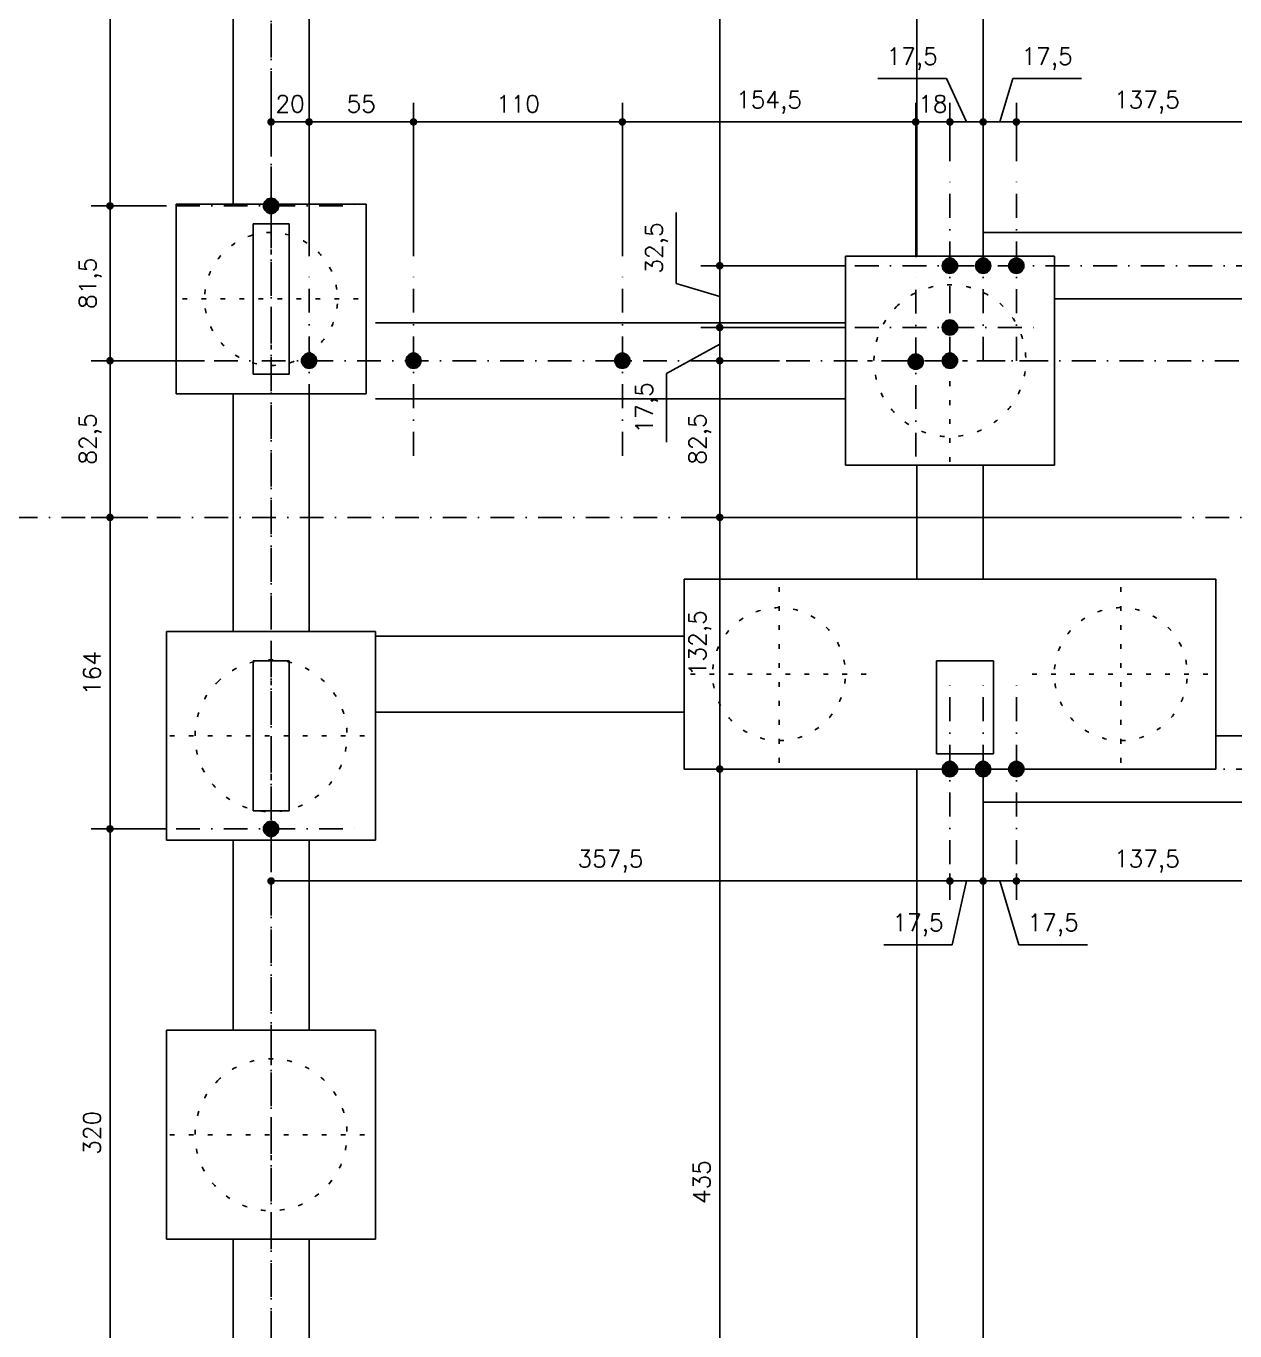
# Model space of a CAD drawing. Extents: x 26375 to 47400, y -1187 to 1911.
# Drawn here: x 27791 to 28427, y 205 to 892 of the extents above; entities that cross this region are included whole.
import ezdxf

# ---------------------------------------------------------------- set-up
doc = ezdxf.new("R2010")
doc.units = 0
doc.header["$LTSCALE"] = 25
doc.linetypes.add('DASHDOT', pattern=[1, 0.5, -0.25, 0, -0.25])
doc.linetypes.add('ESTILO_TQS_0002', pattern=[0.4, 0.1, -0.3])
for name, color, linetype in [('COTA', 1, 'Continuous'), ('EIXO_AUXILIAR', 1, 'DASHDOT'), ('EIXOS', 1, 'DASHDOT'), ('FERRO', 4, 'Continuous'), ('H7', 1, 'Continuous'), ('PROJ', 252, 'Continuous')]:
    doc.layers.add(name, color=color, linetype=linetype)
doc.styles.add('COTA', font='romans.shx')
doc.dimstyles.new('forma', dxfattribs={"dimtxt": 1.8, "dimasz": 0.8, "dimexe": 2, "dimexo": 1, "dimgap": 1, "dimtad": 1, "dimdec": 1, "dimzin": 9, "dimtxsty": 'COTA', "dimblk1": 'DOT', "dimblk2": 'DOT', "dimsah": 1, "dimcen": 0, "dimdle": 1, "dimclrd": 256, "dimclre": 256, "dimclrt": 2, "dimadec": 0, "dimazin": 0, "dimtfac": 1, "dimtdec": 0, "dimtmove": 0, "dimatfit": 3, "dimfxl": 1, "dimtolj": 1, "dimtzin": 0, "dimarcsym": 0})

# ---------------------------------------------------------------- blocks, each defined once
blk = doc.blocks.new('GR-1409')
at = {"layer": 'H7'}
blk.add_hatch(color=256, dxfattribs=at).paths.add_polyline_path([(-4, 0, 1), (4, 0, 1)])
at = {"layer": 'FERRO', "linetype": 'Continuous'}
blk.add_circle((0, 0), 4, dxfattribs=at)
blk = doc.blocks.new('GR-0909')
at = {"layer": 'H7'}
blk.add_hatch(color=256, dxfattribs=at).paths.add_polyline_path([(4, 0, 1), (-4, 0, 1)])
at = {"layer": 'FERRO', "linetype": 'Continuous'}
blk.add_circle((0, 0), 4, dxfattribs=at)
blk = doc.blocks.new('GR-1414')
at = {"layer": 'H7'}
blk.add_hatch(color=256, dxfattribs=at).paths.add_polyline_path([(4, 0, 1), (-4, 0, 1)])
at = {"layer": 'FERRO', "linetype": 'Continuous'}
blk.add_circle((0, 0), 4, dxfattribs=at)
blk = doc.blocks.new('PROJ-FUND')
at = {"layer": 'PROJ'}
for p, q in [((28259.88232900731, 1150.57726215362), (28259.88232900731, 770.5772621536203)), ((28294.88232900731, 783.0772621536203), (28294.88232900731, 1150.57726215362)), ((27899.88232900731, 903.0772621536203), (27899.88232900731, 798.0772621536203)), ((27939.88232900731, 798.0772621536203), (27939.88232900731, 903.0772621536203)), ((28509.88232900731, 783.0772621536203), (28294.88232900731, 783.0772621536203)), ((28294.88232900731, 783.0772621536203), (28294.88232900731, 770.5772621536203)), ((28332.38232900731, 748.0772621536203), (28474.88232900731, 748.0772621536203)), ((28222.38232900731, 735.5772621536203), (27974.88232900731, 735.5772621536203)), ((27899.88232900731, 698.0772621536203), (27899.88232900731, 573.0772621536203)), ((27939.88232900731, 573.0772621536203), (27939.88232900731, 698.0772621536203)), ((27974.88232900731, 695.5772621536203), (28222.38232900731, 695.5772621536203)), ((28259.88232900731, 660.5772621536203), (28259.88232900731, 600.5772621536203)), ((28294.88232900731, 600.5772621536203), (28294.88232900731, 660.5772621536203)), ((28137.38232900731, 570.5772621536203), (27974.88232900731, 570.5772621536203)), ((27974.88232900731, 530.5772621536203), (28137.38232900731, 530.5772621536203)), ((28474.88232900731, 518.0772621536203), (28417.38232900731, 518.0772621536203)), ((28259.88232900731, 500.5772621536203), (28259.88232900731, 115.5772621536203)), ((28294.88232900731, 483.0772621536203), (28294.88232900731, 500.5772621536203)), ((28294.88232900731, 115.5772621536203), (28294.88232900731, 483.0772621536203)), ((28294.88232900731, 483.0772621536203), (28509.88232900731, 483.0772621536203)), ((27899.88232900731, 463.0772621536203), (27899.88232900731, 363.0772621536203)), ((27939.88232900731, 363.0772621536203), (27939.88232900731, 463.0772621536203)), ((27899.88232900731, 253.0772621536203), (27899.88232900731, 115.5772621536203)), ((27939.88232900731, 115.5772621536203), (27939.88232900731, 253.0772621536203))]:
    blk.add_line(p, q, dxfattribs=at)
at = {"layer": 'PROJ', "linetype": 'Continuous'}
for p, q in [((27969.88232900731, 798.0772621536203), (27869.88232900731, 798.0772621536203)), ((27869.88232900731, 798.0772621536203), (27869.88232900731, 698.0772621536203)), ((27969.88232900731, 698.0772621536203), (27969.88232900731, 798.0772621536203)), ((27929.38232900731, 787.5772621536203), (27910.38232900731, 787.5772621536203)), ((27910.38232900731, 787.5772621536203), (27910.38232900731, 708.5772621536203)), ((27929.38232900731, 708.5772621536203), (27929.38232900731, 787.5772621536203)), ((28332.38232900731, 770.5772621536203), (28222.38232900731, 770.5772621536203)), ((28222.38232900731, 770.5772621536203), (28222.38232900731, 660.5772621536203)), ((28332.38232900731, 660.5772621536203), (28332.38232900731, 770.5772621536203)), ((27910.38232900731, 708.5772621536203), (27929.38232900731, 708.5772621536203)), ((27869.88232900731, 698.0772621536203), (27969.88232900731, 698.0772621536203)), ((28222.38232900731, 660.5772621536203), (28332.38232900731, 660.5772621536203)), ((28417.38232900731, 600.5772621536203), (28137.38232900731, 600.5772621536203)), ((28137.38232900731, 600.5772621536203), (28137.38232900731, 500.5772621536203)), ((28417.38232900731, 500.5772621536203), (28417.38232900731, 600.5772621536203)), ((27974.88232900731, 573.0772621536203), (27864.88232900731, 573.0772621536203)), ((27864.88232900731, 573.0772621536203), (27864.88232900731, 463.0772621536203)), ((27974.88232900731, 463.0772621536203), (27974.88232900731, 573.0772621536203)), ((27929.38232900731, 557.5772621536203), (27910.38232900731, 557.5772621536203)), ((27910.38232900731, 557.5772621536203), (27910.38232900731, 478.5772621536203)), ((27929.38232900731, 478.5772621536203), (27929.38232900731, 557.5772621536203)), ((28300.38232900731, 557.5772621536203), (28270.38232900731, 557.5772621536203)), ((28270.38232900731, 557.5772621536203), (28270.38232900731, 508.5772621536203)), ((28300.38232900731, 508.5772621536203), (28300.38232900731, 557.5772621536203)), ((28270.38232900731, 508.5772621536203), (28300.38232900731, 508.5772621536203)), ((28137.38232900731, 500.5772621536203), (28417.38232900731, 500.5772621536203)), ((27910.38232900731, 478.5772621536203), (27929.38232900731, 478.5772621536203)), ((27864.88232900731, 463.0772621536203), (27974.88232900731, 463.0772621536203)), ((27974.88232900731, 363.0772621536203), (27864.88232900731, 363.0772621536203)), ((27864.88232900731, 363.0772621536203), (27864.88232900731, 253.0772621536203)), ((27974.88232900731, 253.0772621536203), (27974.88232900731, 363.0772621536203)), ((27864.88232900731, 253.0772621536203), (27974.88232900731, 253.0772621536203))]:
    blk.add_line(p, q, dxfattribs=at)
at = {"layer": 'PROJ', "linetype": 'ESTILO_TQS_0002'}
for p, q in [((27919.88232900731, 701.4222621536203), (27919.88232900731, 794.7322621536202)), ((28277.38232900731, 662.2572621536202), (28277.38232900731, 768.8972621536203)), ((27873.22732900731, 748.0772621536203), (27966.53732900731, 748.0772621536203)), ((28224.06232900731, 715.5772621536203), (28330.70232900731, 715.5772621536203)), ((28187.38232900731, 503.9222621536203), (28187.38232900731, 597.2322621536202)), ((28367.38232900731, 503.9222621536203), (28367.38232900731, 597.2322621536202)), ((27919.88232900731, 464.7572621536203), (27919.88232900731, 571.3972621536203)), ((28140.72732900731, 550.5772621536203), (28234.03732900731, 550.5772621536203)), ((28320.72732900731, 550.5772621536203), (28414.03732900731, 550.5772621536203)), ((27866.56232900731, 518.0772621536203), (27973.20232900731, 518.0772621536203)), ((27919.88232900731, 254.7572621536203), (27919.88232900731, 361.3972621536203)), ((27866.56232900731, 308.0772621536203), (27973.20232900731, 308.0772621536203))]:
    blk.add_line(p, q, dxfattribs=at)
for centre, major_axis, ratio, start_param, end_param in [((27919.88232900731, 748.0772621536203), (24.74873734152934, 24.74873734152934), 0.9999999999999858, 5.497787143782131, 11.78097245096172), ((28277.38232900731, 715.5772621536203), (-28.28427124746251, 28.28427124746251), 0.9999999999999565, 3.926990816987264, 10.21017612416685), ((28187.38232900731, 550.5772621536203), (24.74873734152934, 24.74873734152934), 0.9999999999999858, 5.497787143782131, 11.78097245096172), ((28367.38232900731, 550.5772621536203), (24.74873734152934, 24.74873734152934), 0.9999999999999858, 5.497787143782131, 11.78097245096172), ((27919.88232900731, 518.0772621536203), (-28.28427124746251, 28.28427124746251), 0.9999999999999565, 3.926990816987264, 10.21017612416685), ((27919.88232900731, 308.0772621536203), (-28.28427124746251, 28.28427124746251), 0.9999999999999565, 3.926990816987264, 10.21017612416685)]:
    blk.add_ellipse(centre, major_axis=major_axis, ratio=ratio, start_param=start_param, end_param=end_param, dxfattribs=at)
blk = doc.blocks.new('_Dot')
at = {"color": 0, "linetype": 'ByBlock', "lineweight": -2}
blk.add_line((-0.5, 0), (-1, 0), dxfattribs=at)
at = {"color": 0, "linetype": 'ByBlock', "const_width": 0.5}
blk.add_lwpolyline([(-0.25, 0, 1), (0.25, 0, 1)], format="xyb", close=True, dxfattribs=at)
blk = doc.blocks.new('*D866')
at = {"layer": 'COTA', "lineweight": -2, "transparency": 16777216}
for p, q in [((27919.88232901813, 823.1151073533804), (27919.88232901813, 851.2914694436881)), ((27939.88232900009, 770.57700458989), (27939.88232900009, 851.2914694436881)), ((27923.88232901813, 841.2914694436881), (27935.88232900009, 841.2914694436881))]:
    blk.add_line(p, q, dxfattribs=at)
at = {"layer": 'Defpoints', "color": 0, "transparency": 16777216}
for p in [(27939.88232900009, 841.2914694436881), (27919.88232901813, 818.1151073533804), (27939.88232900009, 765.57700458989)]:
    blk.add_point(p, dxfattribs=at)
at = {"layer": 'COTA', "lineweight": -2, "transparency": 16777216, "xscale": 4, "yscale": 4, "zscale": 4, "rotation": 180}
blk.add_blockref('_Dot', (27919.88232901813, 841.2914694436881), dxfattribs=at)
at = {"layer": 'COTA', "lineweight": -2, "transparency": 16777216, "xscale": 4, "yscale": 4, "zscale": 4}
blk.add_blockref('_Dot', (27939.88232900009, 841.2914694436881), dxfattribs=at)
at = {"layer": 'COTA', "color": 2, "transparency": 16777216, "insert": (27929.88232900911, 850.7914694436881), "char_height": 9, "attachment_point": 5, "style": 'COTA'}
blk.add_mtext('\\A1;20 ', dxfattribs=at)
blk = doc.blocks.new('*D867')
at = {"layer": 'COTA', "lineweight": -2, "transparency": 16777216}
for p, q in [((28275.55488032968, 864.148612300831), (28239.41202318683, 864.148612300831)), ((28286.13232900381, 841.2914694436881), (28275.55488032968, 864.148612300831)), ((28277.38232900731, 820.5766864099983), (28277.38232900731, 851.2914694436881)), ((28294.88232900029, 820.576702566892), (28294.88232900029, 851.2914694436881)), ((28273.38232900731, 841.2914694436881), (28269.38232900731, 841.2914694436881)), ((28277.38232900731, 841.2914694436881), (28294.88232900029, 841.2914694436881)), ((28277.38232900731, 841.2914694436881), (28294.88232900029, 841.2914694436881)), ((28298.88232900029, 841.2914694436881), (28302.88232900029, 841.2914694436881))]:
    blk.add_line(p, q, dxfattribs=at)
at = {"layer": 'Defpoints', "color": 0, "transparency": 16777216}
for p in [(28294.88232900029, 841.2914694436881), (28277.38232900731, 815.5766864099983), (28294.88232900029, 815.576702566892)]:
    blk.add_point(p, dxfattribs=at)
at = {"layer": 'COTA', "lineweight": -2, "transparency": 16777216, "xscale": 4, "yscale": 4, "zscale": 4}
blk.add_blockref('_Dot', (28277.38232900731, 841.2914694436881), dxfattribs=at)
at = {"layer": 'COTA', "lineweight": -2, "transparency": 16777216, "xscale": 4, "yscale": 4, "zscale": 4, "rotation": 180}
blk.add_blockref('_Dot', (28294.88232900029, 841.2914694436881), dxfattribs=at)
at = {"layer": 'COTA', "color": 2, "transparency": 16777216, "insert": (28257.48345175826, 874.5057551579739), "char_height": 9, "attachment_point": 5, "style": 'COTA'}
blk.add_mtext('\\A1;17,5 ', dxfattribs=at)
blk = doc.blocks.new('*D868')
at = {"layer": 'COTA', "lineweight": -2, "transparency": 16777216}
for p, q in [((28303.63232899821, 841.2914694436881), (28310.48947185535, 864.148612300831)), ((28310.48947185535, 864.148612300831), (28346.63232899821, 864.148612300831)), ((28294.88232900029, 820.576702566892), (28294.88232900029, 851.2914694436881)), ((28312.38232899613, 820.5767024530141), (28312.38232899613, 851.2914694436881)), ((28290.88232900029, 841.2914694436881), (28286.88232900029, 841.2914694436881)), ((28294.88232900029, 841.2914694436881), (28312.38232899613, 841.2914694436881)), ((28294.88232900029, 841.2914694436881), (28312.38232899613, 841.2914694436881)), ((28316.38232899613, 841.2914694436881), (28320.38232899613, 841.2914694436881))]:
    blk.add_line(p, q, dxfattribs=at)
at = {"layer": 'Defpoints', "color": 0, "transparency": 16777216}
for p in [(28312.38232899613, 841.2914694436881), (28294.88232900029, 815.576702566892), (28312.38232899613, 815.5767024530141)]:
    blk.add_point(p, dxfattribs=at)
at = {"layer": 'COTA', "lineweight": -2, "transparency": 16777216, "xscale": 4, "yscale": 4, "zscale": 4}
blk.add_blockref('_Dot', (28294.88232900029, 841.2914694436881), dxfattribs=at)
at = {"layer": 'COTA', "lineweight": -2, "transparency": 16777216, "xscale": 4, "yscale": 4, "zscale": 4, "rotation": 180}
blk.add_blockref('_Dot', (28312.38232899613, 841.2914694436881), dxfattribs=at)
at = {"layer": 'COTA', "color": 2, "transparency": 16777216, "insert": (28328.56090042678, 874.5057551579739), "char_height": 9, "attachment_point": 5, "style": 'COTA'}
blk.add_mtext('\\A1;17,5 ', dxfattribs=at)
blk = doc.blocks.new('*D869')
at = {"layer": 'COTA', "lineweight": -2, "transparency": 16777216}
for p, q in [((28312.38232899613, 820.5767024530141), (28312.38232899613, 851.2914694436881)), ((28449.88232900102, 820.5767025658442), (28449.88232900102, 851.2914694436881)), ((28316.38232899613, 841.2914694436881), (28445.88232900102, 841.2914694436881))]:
    blk.add_line(p, q, dxfattribs=at)
at = {"layer": 'Defpoints', "color": 0, "transparency": 16777216}
for p in [(28449.88232900102, 841.2914694436881), (28312.38232899613, 815.5767024530141), (28449.88232900102, 815.5767025658442)]:
    blk.add_point(p, dxfattribs=at)
at = {"layer": 'COTA', "lineweight": -2, "transparency": 16777216, "xscale": 4, "yscale": 4, "zscale": 4, "rotation": 180}
blk.add_blockref('_Dot', (28312.38232899613, 841.2914694436881), dxfattribs=at)
at = {"layer": 'COTA', "lineweight": -2, "transparency": 16777216, "xscale": 4, "yscale": 4, "zscale": 4}
blk.add_blockref('_Dot', (28449.88232900102, 841.2914694436881), dxfattribs=at)
at = {"layer": 'COTA', "color": 2, "transparency": 16777216, "insert": (28381.13232899857, 851.648612300831), "char_height": 9, "attachment_point": 5, "style": 'COTA'}
blk.add_mtext('\\A1;137,5 ', dxfattribs=at)
blk = doc.blocks.new('*D899')
at = {"layer": 'COTA', "lineweight": -2, "transparency": 16777216}
for p, q in [((27939.88232900009, 770.57700458989), (27939.88232900009, 851.2914694436881)), ((27994.88232900029, 770.57700458989), (27994.88232900029, 851.2914694436881)), ((27943.88232900009, 841.2914694436881), (27990.88232900029, 841.2914694436881))]:
    blk.add_line(p, q, dxfattribs=at)
at = {"layer": 'Defpoints', "color": 0, "transparency": 16777216}
for p in [(27994.88232900029, 841.2914694436881), (27939.88232900009, 765.57700458989), (27994.88232900029, 765.57700458989)]:
    blk.add_point(p, dxfattribs=at)
at = {"layer": 'COTA', "lineweight": -2, "transparency": 16777216, "xscale": 4, "yscale": 4, "zscale": 4, "rotation": 180}
blk.add_blockref('_Dot', (27939.88232900009, 841.2914694436881), dxfattribs=at)
at = {"layer": 'COTA', "lineweight": -2, "transparency": 16777216, "xscale": 4, "yscale": 4, "zscale": 4}
blk.add_blockref('_Dot', (27994.88232900029, 841.2914694436881), dxfattribs=at)
at = {"layer": 'COTA', "color": 2, "transparency": 16777216, "insert": (27967.38232900019, 850.7914694436881), "char_height": 9, "attachment_point": 5, "style": 'COTA'}
blk.add_mtext('\\A1;55 ', dxfattribs=at)
blk = doc.blocks.new('*D900')
at = {"layer": 'COTA', "lineweight": -2, "transparency": 16777216}
for p, q in [((27994.88232900029, 770.57700458989), (27994.88232900029, 851.2914694436881)), ((28104.88232900009, 770.5767986881283), (28104.88232900009, 851.2914694436881)), ((27998.88232900029, 841.2914694436881), (28100.88232900009, 841.2914694436881))]:
    blk.add_line(p, q, dxfattribs=at)
at = {"layer": 'Defpoints', "color": 0, "transparency": 16777216}
for p in [(28104.88232900009, 841.2914694436881), (27994.88232900029, 765.57700458989), (28104.88232900009, 765.5767986881283)]:
    blk.add_point(p, dxfattribs=at)
at = {"layer": 'COTA', "lineweight": -2, "transparency": 16777216, "xscale": 4, "yscale": 4, "zscale": 4, "rotation": 180}
blk.add_blockref('_Dot', (27994.88232900029, 841.2914694436881), dxfattribs=at)
at = {"layer": 'COTA', "lineweight": -2, "transparency": 16777216, "xscale": 4, "yscale": 4, "zscale": 4}
blk.add_blockref('_Dot', (28104.88232900009, 841.2914694436881), dxfattribs=at)
at = {"layer": 'COTA', "color": 2, "transparency": 16777216, "insert": (28049.88232900019, 850.7914694436881), "char_height": 9, "attachment_point": 5, "style": 'COTA'}
blk.add_mtext('\\A1;110 ', dxfattribs=at)
blk = doc.blocks.new('*D901')
at = {"layer": 'COTA', "lineweight": -2, "transparency": 16777216}
for p, q in [((28104.88232900009, 770.5767986881283), (28104.88232900009, 851.2914694436881)), ((28259.38232900029, 770.0767025668938), (28259.38232900029, 851.2914694436881)), ((28108.88232900009, 841.2914694436881), (28255.38232900029, 841.2914694436881))]:
    blk.add_line(p, q, dxfattribs=at)
at = {"layer": 'Defpoints', "color": 0, "transparency": 16777216}
for p in [(28259.38232900029, 841.2914694436881), (28104.88232900009, 765.5767986881283), (28259.38232900029, 765.0767025668938)]:
    blk.add_point(p, dxfattribs=at)
at = {"layer": 'COTA', "lineweight": -2, "transparency": 16777216, "xscale": 4, "yscale": 4, "zscale": 4, "rotation": 180}
blk.add_blockref('_Dot', (28104.88232900009, 841.2914694436881), dxfattribs=at)
at = {"layer": 'COTA', "lineweight": -2, "transparency": 16777216, "xscale": 4, "yscale": 4, "zscale": 4}
blk.add_blockref('_Dot', (28259.38232900029, 841.2914694436881), dxfattribs=at)
at = {"layer": 'COTA', "color": 2, "transparency": 16777216, "insert": (28182.13232900019, 851.648612300831), "char_height": 9, "attachment_point": 5, "style": 'COTA'}
blk.add_mtext('\\A1;154,5 ', dxfattribs=at)
blk = doc.blocks.new('*D902')
at = {"layer": 'COTA', "lineweight": -2, "transparency": 16777216}
for p, q in [((28259.38232900029, 770.0767025668938), (28259.38232900029, 851.2914694436881)), ((28277.38232900731, 846.2914694436881), (28277.38232900731, 851.2914694436881)), ((28263.38232900029, 841.2914694436881), (28273.38232900731, 841.2914694436881))]:
    blk.add_line(p, q, dxfattribs=at)
at = {"layer": 'Defpoints', "color": 0, "transparency": 16777216}
for p in [(28277.38232900731, 841.2914694436881), (28277.38232900731, 841.2914694436881), (28259.38232900029, 765.0767025668938)]:
    blk.add_point(p, dxfattribs=at)
at = {"layer": 'COTA', "lineweight": -2, "transparency": 16777216, "xscale": 4, "yscale": 4, "zscale": 4, "rotation": 180}
blk.add_blockref('_Dot', (28259.38232900029, 841.2914694436881), dxfattribs=at)
at = {"layer": 'COTA', "lineweight": -2, "transparency": 16777216, "xscale": 4, "yscale": 4, "zscale": 4}
blk.add_blockref('_Dot', (28277.38232900731, 841.2914694436881), dxfattribs=at)
at = {"layer": 'COTA', "color": 2, "transparency": 16777216, "insert": (28268.38232900381, 850.7914694436881), "char_height": 9, "attachment_point": 5, "style": 'COTA'}
blk.add_mtext('\\A1;18 ', dxfattribs=at)
blk = doc.blocks.new('*D904')
at = {"layer": 'COTA', "lineweight": -2, "transparency": 16777216}
for p, q in [((27919.88232901814, 446.3854595841007), (27919.88232901814, 451.6655467054848)), ((27923.88232901814, 441.6655467054848), (28273.38232900731, 441.6655467054848)), ((28277.38232900731, 445.5772621536203), (28277.38232900731, 431.6655467054848))]:
    blk.add_line(p, q, dxfattribs=at)
at = {"layer": 'Defpoints', "color": 0, "transparency": 16777216}
for p in [(28277.38232900731, 450.5772621536203), (27919.88232901814, 441.3854595841007), (28277.38232900731, 441.6655467054848)]:
    blk.add_point(p, dxfattribs=at)
at = {"layer": 'COTA', "lineweight": -2, "transparency": 16777216, "xscale": 4, "yscale": 4, "zscale": 4, "rotation": 180}
blk.add_blockref('_Dot', (27919.88232901814, 441.6655467054848), dxfattribs=at)
at = {"layer": 'COTA', "lineweight": -2, "transparency": 16777216, "xscale": 4, "yscale": 4, "zscale": 4}
blk.add_blockref('_Dot', (28277.38232900731, 441.6655467054848), dxfattribs=at)
at = {"layer": 'COTA', "color": 2, "transparency": 16777216, "insert": (28098.63232901273, 452.0226895626276), "char_height": 9, "attachment_point": 5, "style": 'COTA'}
blk.add_mtext('\\A1;357,5 ', dxfattribs=at)
blk = doc.blocks.new('*D905')
at = {"layer": 'COTA', "lineweight": -2, "transparency": 16777216}
for p, q in [((28273.38232900731, 441.6655467054848), (28269.38232900731, 441.6655467054848)), ((28277.38232900731, 445.5772621536203), (28277.38232900731, 431.6655467054848)), ((28277.38232900731, 441.6655467054848), (28294.88232900731, 441.6655467054848)), ((28277.38232900731, 441.6655467054848), (28294.88232900731, 441.6655467054848)), ((28286.13232900731, 441.6655467054848), (28278.65679852992, 408.0941181340563)), ((28294.88232900731, 445.5773255916588), (28294.88232900731, 431.6655467054848)), ((28298.88232900731, 441.6655467054848), (28302.88232900731, 441.6655467054848)), ((28278.65679852992, 408.0941181340563), (28242.51394138706, 408.0941181340563))]:
    blk.add_line(p, q, dxfattribs=at)
at = {"layer": 'Defpoints', "color": 0, "transparency": 16777216}
for p in [(28277.38232900731, 450.5772621536203), (28294.88232900731, 450.5773255916588), (28294.88232900731, 441.6655467054848)]:
    blk.add_point(p, dxfattribs=at)
at = {"layer": 'COTA', "lineweight": -2, "transparency": 16777216, "xscale": 4, "yscale": 4, "zscale": 4}
blk.add_blockref('_Dot', (28277.38232900731, 441.6655467054848), dxfattribs=at)
at = {"layer": 'COTA', "lineweight": -2, "transparency": 16777216, "xscale": 4, "yscale": 4, "zscale": 4, "rotation": 180}
blk.add_blockref('_Dot', (28294.88232900731, 441.6655467054848), dxfattribs=at)
at = {"layer": 'COTA', "color": 2, "transparency": 16777216, "insert": (28260.58536995849, 418.4512609911991), "char_height": 9, "attachment_point": 5, "style": 'COTA'}
blk.add_mtext('\\A1;17,5 ', dxfattribs=at)
blk = doc.blocks.new('*D906')
at = {"layer": 'COTA', "lineweight": -2, "transparency": 16777216}
for p, q in [((28290.88232900731, 441.6655467054848), (28286.88232900731, 441.6655467054848)), ((28294.88232900731, 445.5773255916588), (28294.88232900731, 431.6655467054848)), ((28294.88232900731, 441.6655467054848), (28312.38232899613, 441.6655467054848)), ((28294.88232900731, 441.6655467054848), (28312.38232899613, 441.6655467054848)), ((28303.63232900172, 441.6655467054848), (28313.70375757315, 408.0941181340562)), ((28312.38232899613, 445.5772620370672), (28312.38232899613, 431.6655467054848)), ((28316.38232899613, 441.6655467054848), (28320.38232899613, 441.6655467054848)), ((28313.70375757315, 408.0941181340562), (28349.84661471601, 408.0941181340562))]:
    blk.add_line(p, q, dxfattribs=at)
at = {"layer": 'Defpoints', "color": 0, "transparency": 16777216}
for p in [(28294.88232900731, 450.5773255916588), (28312.38232899613, 450.5772620370672), (28312.38232899613, 441.6655467054848)]:
    blk.add_point(p, dxfattribs=at)
at = {"layer": 'COTA', "lineweight": -2, "transparency": 16777216, "xscale": 4, "yscale": 4, "zscale": 4}
blk.add_blockref('_Dot', (28294.88232900731, 441.6655467054848), dxfattribs=at)
at = {"layer": 'COTA', "lineweight": -2, "transparency": 16777216, "xscale": 4, "yscale": 4, "zscale": 4, "rotation": 180}
blk.add_blockref('_Dot', (28312.38232899613, 441.6655467054848), dxfattribs=at)
at = {"layer": 'COTA', "color": 2, "transparency": 16777216, "insert": (28331.77518614458, 418.451260991199), "char_height": 9, "attachment_point": 5, "style": 'COTA'}
blk.add_mtext('\\A1;17,5 ', dxfattribs=at)
blk = doc.blocks.new('*D907')
at = {"layer": 'COTA', "lineweight": -2, "transparency": 16777216}
for p, q in [((28312.38232899613, 445.5772620370672), (28312.38232899613, 431.6655467054848)), ((28316.38232899613, 441.6655467054848), (28445.88232900102, 441.6655467054848)), ((28449.88232900102, 445.5772621508268), (28449.88232900102, 431.6655467054848))]:
    blk.add_line(p, q, dxfattribs=at)
at = {"layer": 'Defpoints', "color": 0, "transparency": 16777216}
for p in [(28312.38232899613, 450.5772620370672), (28449.88232900102, 450.5772621508268), (28449.88232900102, 441.6655467054848)]:
    blk.add_point(p, dxfattribs=at)
at = {"layer": 'COTA', "lineweight": -2, "transparency": 16777216, "xscale": 4, "yscale": 4, "zscale": 4, "rotation": 180}
blk.add_blockref('_Dot', (28312.38232899613, 441.6655467054848), dxfattribs=at)
at = {"layer": 'COTA', "lineweight": -2, "transparency": 16777216, "xscale": 4, "yscale": 4, "zscale": 4}
blk.add_blockref('_Dot', (28449.88232900102, 441.6655467054848), dxfattribs=at)
at = {"layer": 'COTA', "color": 2, "transparency": 16777216, "insert": (28381.13232899857, 452.0226895626276), "char_height": 9, "attachment_point": 5, "style": 'COTA'}
blk.add_mtext('\\A1;137,5 ', dxfattribs=at)
blk = doc.blocks.new('*D1007')
at = {"layer": 'COTA', "lineweight": -2, "transparency": 16777216}
for p, q in [((27864.88232898246, 1117.077368760225), (27825.0470833974, 1117.077368760225)), ((27835.0470833974, 1113.077368760225), (27835.0470833974, 801.0773687602255)), ((27864.88232900733, 797.0773687602255), (27825.0470833974, 797.0773687602255))]:
    blk.add_line(p, q, dxfattribs=at)
at = {"layer": 'Defpoints', "color": 0, "transparency": 16777216}
for p in [(27869.88232898246, 1117.077368760225), (27835.0470833974, 797.0773687602255), (27869.88232900733, 797.0773687602255)]:
    blk.add_point(p, dxfattribs=at)
at = {"layer": 'COTA', "lineweight": -2, "transparency": 16777216, "xscale": 4, "yscale": 4, "zscale": 4}
for p, rotation in [((27835.0470833974, 1117.077368760225), 90), ((27835.0470833974, 797.0773687602255), 270)]:
    blk.add_blockref('_Dot', p, dxfattribs=dict(at, rotation=rotation))
at = {"layer": 'COTA', "color": 2, "transparency": 16777216, "insert": (27825.54708339739, 957.0773687602172), "char_height": 9, "attachment_point": 5, "rotation": 90, "style": 'COTA'}
blk.add_mtext('\\A1;320 ', dxfattribs=at)
blk = doc.blocks.new('*D1008')
at = {"layer": 'COTA', "lineweight": -2, "transparency": 16777216}
for p, q in [((27864.88232900733, 797.0773687602255), (27825.04708339743, 797.0773687602255)), ((27835.04708339743, 793.0773687602255), (27835.04708339743, 719.577368949713)), ((27884.88232896442, 715.577368949713), (27825.04708339743, 715.577368949713))]:
    blk.add_line(p, q, dxfattribs=at)
at = {"layer": 'Defpoints', "color": 0, "transparency": 16777216}
for p in [(27869.88232900733, 797.0773687602255), (27835.04708339743, 715.577368949713), (27889.88232896442, 715.577368949713)]:
    blk.add_point(p, dxfattribs=at)
at = {"layer": 'COTA', "lineweight": -2, "transparency": 16777216, "xscale": 4, "yscale": 4, "zscale": 4}
for p, rotation in [((27835.04708339743, 797.0773687602255), 90), ((27835.04708339743, 715.577368949713), 270)]:
    blk.add_blockref('_Dot', p, dxfattribs=dict(at, rotation=rotation))
at = {"layer": 'COTA', "color": 2, "transparency": 16777216, "insert": (27824.68994054028, 756.3273688549613), "char_height": 9, "attachment_point": 5, "rotation": 90, "style": 'COTA'}
blk.add_mtext('\\A1;81,5 ', dxfattribs=at)
blk = doc.blocks.new('*D1009')
at = {"layer": 'COTA', "lineweight": -2, "transparency": 16777216}
for p, q in [((27884.88232896442, 715.577368949713), (27825.04708339747, 715.577368949713)), ((27835.04708339747, 711.577368949713), (27835.04708339747, 637.0954966153301)), ((27854.90024109012, 633.0954966153301), (27825.04708339747, 633.0954966153301))]:
    blk.add_line(p, q, dxfattribs=at)
at = {"layer": 'Defpoints', "color": 0, "transparency": 16777216}
for p in [(27889.88232896442, 715.577368949713), (27835.04708339747, 633.0954966153301), (27859.90024109012, 633.0954966153301)]:
    blk.add_point(p, dxfattribs=at)
at = {"layer": 'COTA', "lineweight": -2, "transparency": 16777216, "xscale": 4, "yscale": 4, "zscale": 4}
for p, rotation in [((27835.04708339747, 715.577368949713), 90), ((27835.04708339747, 633.0954966153301), 270)]:
    blk.add_blockref('_Dot', p, dxfattribs=dict(at, rotation=rotation))
at = {"layer": 'COTA', "color": 2, "transparency": 16777216, "insert": (27824.68994054032, 674.3364327825136), "char_height": 9, "attachment_point": 5, "rotation": 90, "style": 'COTA'}
blk.add_mtext('\\A1;82,5 ', dxfattribs=at)
blk = doc.blocks.new('*D1010')
at = {"layer": 'COTA', "lineweight": -2, "transparency": 16777216}
for p, q in [((27864.88232896462, 469.0773691431607), (27825.04708339748, 469.0773691431607)), ((27835.04708339748, 465.0773691431607), (27835.04708339748, 153.0773691431605)), ((27864.88232896462, 149.0773691431605), (27825.04708339748, 149.0773691431605))]:
    blk.add_line(p, q, dxfattribs=at)
at = {"layer": 'Defpoints', "color": 0, "transparency": 16777216}
for p in [(27869.88232896462, 469.0773691431607), (27835.04708339748, 149.0773691431605), (27869.88232896462, 149.0773691431605)]:
    blk.add_point(p, dxfattribs=at)
at = {"layer": 'COTA', "lineweight": -2, "transparency": 16777216, "xscale": 4, "yscale": 4, "zscale": 4}
for p, rotation in [((27835.04708339748, 469.0773691431607), 90), ((27835.04708339748, 149.0773691431605), 270)]:
    blk.add_blockref('_Dot', p, dxfattribs=dict(at, rotation=rotation))
at = {"layer": 'COTA', "color": 2, "transparency": 16777216, "insert": (27825.54708339748, 309.0773691431526), "char_height": 9, "attachment_point": 5, "rotation": 90, "style": 'COTA'}
blk.add_mtext('\\A1;320 ', dxfattribs=at)
blk = doc.blocks.new('*D1015')
at = {"layer": 'COTA', "lineweight": -2, "transparency": 16777216}
for p, q in [((28186.2531962657, 1200.577247340418), (28146.16165929197, 1200.577247340418)), ((28156.16165929197, 1196.577247340418), (28156.16165929197, 769.5772620370657)), ((28222.38232899614, 765.5772620370656), (28146.16165929197, 765.5772620370656))]:
    blk.add_line(p, q, dxfattribs=at)
at = {"layer": 'Defpoints', "color": 0, "transparency": 16777216}
for p in [(28191.2531962657, 1200.577247340418), (28156.16165929197, 765.5772620370656), (28227.38232899614, 765.5772620370656)]:
    blk.add_point(p, dxfattribs=at)
at = {"layer": 'COTA', "lineweight": -2, "transparency": 16777216, "xscale": 4, "yscale": 4, "zscale": 4}
for p, rotation in [((28156.16165929197, 1200.577247340418), 90), ((28156.16165929197, 765.5772620370656), 270)]:
    blk.add_blockref('_Dot', p, dxfattribs=dict(at, rotation=rotation))
at = {"layer": 'COTA', "color": 2, "transparency": 16777216, "insert": (28146.66165929197, 983.0772546887337), "char_height": 9, "attachment_point": 5, "rotation": 90, "style": 'COTA'}
blk.add_mtext('\\A1;435 ', dxfattribs=at)
blk = doc.blocks.new('*D1016')
at = {"layer": 'COTA', "lineweight": -2, "transparency": 16777216}
for p, q in [((28133.30451643486, 756.1844583515217), (28133.30451643486, 793.6130297800933)), ((28222.38232899614, 765.5772620370656), (28146.161659292, 765.5772620370656)), ((28156.161659292, 749.3273154943788), (28133.30451643486, 756.1844583515217)), ((28156.161659292, 761.5772620370656), (28156.161659292, 737.077368951692)), ((28222.38232897735, 733.077368951692), (28146.161659292, 733.077368951692))]:
    blk.add_line(p, q, dxfattribs=at)
at = {"layer": 'Defpoints', "color": 0, "transparency": 16777216}
for p in [(28227.38232899614, 765.5772620370656), (28156.161659292, 733.077368951692), (28227.38232897735, 733.077368951692)]:
    blk.add_point(p, dxfattribs=at)
at = {"layer": 'COTA', "lineweight": -2, "transparency": 16777216, "xscale": 4, "yscale": 4, "zscale": 4}
for p, rotation in [((28156.161659292, 765.5772620370656), 90), ((28156.161659292, 733.077368951692), 270)]:
    blk.add_blockref('_Dot', p, dxfattribs=dict(at, rotation=rotation))
at = {"layer": 'COTA', "color": 2, "transparency": 16777216, "insert": (28122.94737357771, 774.8987440657993), "char_height": 9, "attachment_point": 5, "rotation": 90, "style": 'COTA'}
blk.add_mtext('\\A1;32,5 ', dxfattribs=at)
blk = doc.blocks.new('*D1017')
at = {"layer": 'COTA', "lineweight": -2, "transparency": 16777216}
for p, q in [((28156.16165929206, 737.077368951692), (28156.16165929206, 741.077368951692)), ((28222.38232897735, 733.077368951692), (28146.16165929206, 733.077368951692)), ((28156.16165929206, 733.077368951692), (28156.16165929206, 715.5773539120189)), ((28156.16165929206, 733.077368951692), (28156.16165929206, 715.5773539120189)), ((28156.16165929206, 724.3273614318555), (28128.11054216195, 708.7984025477612)), ((28187.6773777768, 715.5773539120189), (28146.16165929206, 715.5773539120189)), ((28128.11054216195, 708.7984025477612), (28128.11054216195, 672.655545404904)), ((28156.16165929206, 711.5773539120189), (28156.16165929206, 707.5773539120189))]:
    blk.add_line(p, q, dxfattribs=at)
at = {"layer": 'Defpoints', "color": 0, "transparency": 16777216}
for p in [(28227.38232897735, 733.077368951692), (28156.16165929206, 715.5773539120189), (28192.6773777768, 715.5773539120189)]:
    blk.add_point(p, dxfattribs=at)
at = {"layer": 'COTA', "lineweight": -2, "transparency": 16777216, "xscale": 4, "yscale": 4, "zscale": 4}
for p, rotation in [((28156.16165929206, 733.077368951692), 270), ((28156.16165929206, 715.5773539120189), 90)]:
    blk.add_blockref('_Dot', p, dxfattribs=dict(at, rotation=rotation))
at = {"layer": 'COTA', "color": 2, "transparency": 16777216, "insert": (28117.7533993048, 690.7269739763245), "char_height": 9, "attachment_point": 5, "rotation": 90, "style": 'COTA'}
blk.add_mtext('\\A1;17,5 ', dxfattribs=at)
blk = doc.blocks.new('*D1018')
at = {"layer": 'COTA', "lineweight": -2, "transparency": 16777216}
for p, q in [((28187.6773777768, 715.5773539120189), (28146.16165929208, 715.5773539120189)), ((28156.16165929208, 711.5773539120189), (28156.16165929208, 637.0954966153301)), ((28388.30428758108, 633.0954966153301), (28146.16165929208, 633.0954966153301))]:
    blk.add_line(p, q, dxfattribs=at)
at = {"layer": 'Defpoints', "color": 0, "transparency": 16777216}
for p in [(28192.6773777768, 715.5773539120189), (28156.16165929208, 633.0954966153301), (28393.30428758108, 633.0954966153301)]:
    blk.add_point(p, dxfattribs=at)
at = {"layer": 'COTA', "lineweight": -2, "transparency": 16777216, "xscale": 4, "yscale": 4, "zscale": 4}
for p, rotation in [((28156.16165929208, 715.5773539120189), 90), ((28156.16165929208, 633.0954966153301), 270)]:
    blk.add_blockref('_Dot', p, dxfattribs=dict(at, rotation=rotation))
at = {"layer": 'COTA', "color": 2, "transparency": 16777216, "insert": (28145.80451643493, 674.3364252636665), "char_height": 9, "attachment_point": 5, "rotation": 90, "style": 'COTA'}
blk.add_mtext('\\A1;82,5 ', dxfattribs=at)
blk = doc.blocks.new('*D1019')
at = {"layer": 'COTA', "lineweight": -2, "transparency": 16777216}
for p, q in [((28388.30428758108, 633.0954966153301), (28146.16165929213, 633.0954966153301)), ((28156.16165929213, 629.0954966153301), (28156.16165929213, 504.5773689543691)), ((28222.3823289984, 500.5773689543691), (28146.16165929213, 500.5773689543691))]:
    blk.add_line(p, q, dxfattribs=at)
at = {"layer": 'Defpoints', "color": 0, "transparency": 16777216}
for p in [(28393.30428758108, 633.0954966153301), (28156.16165929213, 500.5773689543691), (28227.3823289984, 500.5773689543691)]:
    blk.add_point(p, dxfattribs=at)
at = {"layer": 'COTA', "lineweight": -2, "transparency": 16777216, "xscale": 4, "yscale": 4, "zscale": 4}
for p, rotation in [((28156.16165929213, 633.0954966153301), 90), ((28156.16165929213, 500.5773689543691), 270)]:
    blk.add_blockref('_Dot', p, dxfattribs=dict(at, rotation=rotation))
at = {"layer": 'COTA', "color": 2, "transparency": 16777216, "insert": (28145.80451643499, 566.8364327848416), "char_height": 9, "attachment_point": 5, "rotation": 90, "style": 'COTA'}
blk.add_mtext('\\A1;132,5 ', dxfattribs=at)
blk = doc.blocks.new('*D1020')
at = {"layer": 'COTA', "lineweight": -2, "transparency": 16777216}
for p, q in [((27854.16618531225, 633.0954966153303), (27825.0470833975, 633.0954966153303)), ((27835.0470833975, 629.0954966153303), (27835.0470833975, 473.0773691431607)), ((27864.88232896462, 469.0773691431607), (27825.0470833975, 469.0773691431607))]:
    blk.add_line(p, q, dxfattribs=at)
at = {"layer": 'Defpoints', "color": 0, "transparency": 16777216}
for p in [(27859.16618531225, 633.0954966153303), (27835.0470833975, 469.0773691431607), (27869.88232896462, 469.0773691431607)]:
    blk.add_point(p, dxfattribs=at)
at = {"layer": 'COTA', "lineweight": -2, "transparency": 16777216, "xscale": 4, "yscale": 4, "zscale": 4}
for p, rotation in [((27835.0470833975, 633.0954966153303), 90), ((27835.0470833975, 469.0773691431607), 270)]:
    blk.add_blockref('_Dot', p, dxfattribs=dict(at, rotation=rotation))
at = {"layer": 'COTA', "color": 2, "transparency": 16777216, "insert": (27825.54708339749, 551.0864328792375), "char_height": 9, "attachment_point": 5, "rotation": 90, "style": 'COTA'}
blk.add_mtext('\\A1;164 ', dxfattribs=at)
blk = doc.blocks.new('*D1021')
at = {"layer": 'COTA', "lineweight": -2, "transparency": 16777216}
for p, q in [((28222.3823289984, 500.5773689543691), (28146.16165929212, 500.5773689543691)), ((28156.16165929212, 496.5773689543691), (28156.16165929212, 69.57746031249717)), ((28193.12298211586, 65.57746031249718), (28146.16165929212, 65.57746031249717))]:
    blk.add_line(p, q, dxfattribs=at)
at = {"layer": 'Defpoints', "color": 0, "transparency": 16777216}
for p in [(28227.3823289984, 500.5773689543691), (28156.16165929212, 65.57746031249717), (28198.12298211586, 65.57746031249718)]:
    blk.add_point(p, dxfattribs=at)
at = {"layer": 'COTA', "lineweight": -2, "transparency": 16777216, "xscale": 4, "yscale": 4, "zscale": 4}
for p, rotation in [((28156.16165929212, 500.5773689543691), 90), ((28156.16165929212, 65.57746031249717), 270)]:
    blk.add_blockref('_Dot', p, dxfattribs=dict(at, rotation=rotation))
at = {"layer": 'COTA', "color": 2, "transparency": 16777216, "insert": (28146.66165929211, 283.0774146334251), "char_height": 9, "attachment_point": 5, "rotation": 90, "style": 'COTA'}
blk.add_mtext('\\A1;435 ', dxfattribs=at)

msp = doc.modelspace()

# ---------------------------------------------------------------- linework, layer by layer
at = {"layer": 'EIXO_AUXILIAR', "color": 2}
for p, q in [((27919.88232901813, 2.080190557230708), (27919.88232901814, 1227.07694155723)), ((28277.38232900731, 715.5766864099983), (28277.38232900731, 815.5766864099983)), ((28294.88232900029, 715.576702566892), (28294.88232900029, 815.576702566892)), ((28312.38232899613, 715.5767024530141), (28312.38232899613, 815.5767024530141)), ((27869.88232896461, 797.077368760225), (27969.88232898245, 797.0771551587277)), ((27939.88232900009, 665.57700458989), (27939.88232900009, 765.57700458989)), ((27994.88232900029, 665.5769002742677), (27994.88232900029, 765.5769002742677)), ((28104.88232900009, 665.5767986881283), (28104.88232900009, 765.5767986881283)), ((28227.38232899613, 765.5772620370653), (28559.88232899591, 765.5771553510094)), ((28259.38232900029, 665.0767025668938), (28259.38232900029, 765.0767025668938)), ((28227.38232897734, 733.0773689516918), (28327.38232899518, 733.0771553501945)), ((27889.8823289644, 715.5773689497128), (30042.38232899941, 715.5772620502221)), ((28277.38232900731, 450.5772621536203), (28277.38232900731, 550.5772621536203)), ((28294.88232900731, 450.577325591659), (28294.88232900731, 550.577325591659)), ((28312.38232899613, 450.5772620370672), (28312.38232899613, 550.5772620370672)), ((28227.38232899839, 500.5773689543689), (28559.88232900731, 500.5771553528716)), ((27869.88232896461, 469.0773691431605), (27969.88232898245, 469.0771555416632))]:
    msp.add_line(p, q, dxfattribs=at)
at = {"layer": 'EIXOS'}
for p, q in [((27919.88232901814, 1665.843215585583), (27919.88232901814, -398.5389282828796)), ((27382.82120412679, 633.0954966153299), (31556.89173039228, 633.0954966153299))]:
    msp.add_line(p, q, dxfattribs=at)

# ---------------------------------------------------------------- block references
for name, p in [('GR-1414', (27919.88232900029, 797.0772619594763)), ('GR-0909', (28277.38232899613, 765.5772620370653)), ('GR-1409', (28294.88232900029, 765.5772621509432)), ('GR-0909', (28312.38232899613, 765.5772620370653)), ('GR-1409', (27939.88232900009, 715.5772621489641)), ('GR-1409', (27994.88232900029, 715.5772621509432)), ('GR-1409', (28104.88232900009, 715.5772621489641)), ('GR-1409', (28259.38232900029, 715.077262150945)), ('GR-0909', (28277.38232899613, 715.5772620370653)), ('GR-0909', (28277.38232899613, 500.5772620370672)), ('GR-1409', (28294.88232900029, 500.577262150945)), ('GR-0909', (28312.38232899613, 500.5772620370672)), ('GR-1414', (27919.88232900029, 469.0772623424118))]:
    msp.add_blockref(name, p)
at = {"rotation": 90}
msp.add_blockref('GR-1409', (28277.38232900029, 733.0772621509432), dxfattribs=at)
at = {"layer": 'COTA'}
msp.add_blockref('PROJ-FUND', (0, 0), dxfattribs=at)

# ---------------------------------------------------------------- dimensions: what is measured, and where the dimension line sits
for base, p1, p2, override, picture, middle in [((28156.16165929197, 765.5772620370656), (28191.25319626569, 1200.577247340418), (28227.38232899613, 765.5772620370653), {"dimscale": 5, "dimpost": ' '}, '*D1015', (28146.66165929197, 983.0772546887337)), ((27835.0470833974, 797.0773687602255), (27869.88232898245, 1117.077368760225), (27869.88232900731, 797.077368760225), {"dimscale": 5, "dimpost": ' ', "dimtmove": 1}, '*D1007', (27825.54708339739, 957.0773687602172)), ((27835.04708339743, 715.577368949713), (27869.88232900731, 797.077368760225), (27889.8823289644, 715.5773689497128), {"dimscale": 5, "dimpost": ' ', "dimtmove": 1}, '*D1008', (27824.68994054028, 756.3273688549613)), ((28156.161659292, 733.077368951692), (28227.38232899613, 765.5772620370653), (28227.38232897734, 733.0773689516918), {"dimscale": 5, "dimpost": ' ', "dimtmove": 1}, '*D1016', (28122.94737357771, 761.1844583515136)), ((27835.04708339747, 633.0954966153301), (27889.8823289644, 715.5773689497128), (27859.9002410901, 633.0954966153299), {"dimscale": 5, "dimpost": ' ', "dimtmove": 1}, '*D1009', (27824.68994054032, 674.3364327825136)), ((28156.16165929208, 633.0954966153301), (28192.67737777679, 715.5773539120187), (28393.30428758106, 633.0954966153299), {"dimscale": 5, "dimpost": ' ', "dimtmove": 1}, '*D1018', (28145.80451643493, 674.3364252636665)), ((27835.0470833975, 469.0773691431607), (27859.16618531224, 633.09549661533), (27869.88232896461, 469.0773691431605), {"dimscale": 5, "dimpost": ' '}, '*D1020', (27825.54708339749, 551.0864328792375)), ((28156.16165929213, 500.5773689543691), (28393.30428758106, 633.0954966153299), (28227.38232899839, 500.5773689543689), {"dimscale": 5, "dimpost": ' ', "dimtmove": 1}, '*D1019', (28145.80451643499, 566.8364327848416)), ((28156.16165929212, 65.57746031249717), (28227.38232899839, 500.5773689543689), (28198.12298211585, 65.57746031249715), {"dimscale": 5, "dimpost": ' '}, '*D1021', (28146.66165929211, 283.0774146334251)), ((27835.04708339748, 149.0773691431605), (27869.88232896461, 469.0773691431605), (27869.88232896461, 149.0773691431605), {"dimscale": 5, "dimpost": ' ', "dimtmove": 1}, '*D1010', (27825.54708339748, 309.0773691431526))]:
    dim = msp.add_linear_dim(base=base, p1=p1, p2=p2, angle=90, dimstyle='forma', override=override, dxfattribs=at)
    dim.commit()
    dim.dimension.update_dxf_attribs({"geometry": picture, "text_midpoint": middle})
for base, p1, p2, override, picture, middle in [((28294.88232900029, 841.2914694436881), (28277.38232900731, 815.5766864099983), (28294.88232900029, 815.576702566892), {"dimscale": 5, "dimpost": ' ', "dimtmove": 1}, '*D867', (28270.55488032968, 864.148612300831)), ((27939.88232900009, 841.2914694436881), (27919.88232901813, 818.1151073533804), (27939.88232900009, 765.57700458989), {"dimscale": 5, "dimpost": ' '}, '*D866', (27929.88232900911, 841.2914694436881)), ((28277.38232900731, 841.2914694436881), (28259.38232900029, 765.0767025668938), (28277.38232900731, 841.2914694436881), {"dimscale": 5, "dimpost": ' ', "dimtmove": 1}, '*D902', (28268.38232900381, 841.2914694436881)), ((28294.88232900731, 441.6655467054848), (28277.38232900731, 450.5772621536203), (28294.88232900731, 450.5773255916588), {"dimscale": 5, "dimpost": ' ', "dimtmove": 1}, '*D905', (28273.65679852992, 408.0941181340563))]:
    dim = msp.add_linear_dim(base=base, p1=p1, p2=p2, dimstyle='forma', override=override, dxfattribs=at)
    dim.commit()
    dim.dimension.update_dxf_attribs({"geometry": picture, "text_midpoint": middle, "dimtype": 160})
for base, p1, p2, override, picture, middle in [((28312.38232899613, 841.2914694436881), (28294.88232900029, 815.576702566892), (28312.38232899613, 815.5767024530141), {"dimscale": 5, "dimpost": ' ', "dimtmove": 1}, '*D868', (28315.48947185535, 874.5057551579739)), ((27994.88232900029, 841.2914694436881), (27939.88232900009, 765.57700458989), (27994.88232900029, 765.57700458989), {"dimscale": 5, "dimpost": ' '}, '*D899', (27967.38232900019, 850.7914694436881)), ((28104.88232900009, 841.2914694436881), (27994.88232900029, 765.57700458989), (28104.88232900009, 765.5767986881283), {"dimscale": 5, "dimpost": ' ', "dimtmove": 1}, '*D900', (28049.88232900019, 850.7914694436881)), ((28259.38232900029, 841.2914694436881), (28104.88232900009, 765.5767986881283), (28259.38232900029, 765.0767025668938), {"dimscale": 5, "dimpost": ' ', "dimtmove": 1}, '*D901', (28182.13232900019, 851.648612300831)), ((28449.88232900102, 841.2914694436881), (28312.38232899613, 815.5767024530141), (28449.88232900102, 815.5767025658442), {"dimscale": 5, "dimpost": ' ', "dimtmove": 1}, '*D869', (28381.13232899857, 851.648612300831)), ((28277.38232900731, 441.6655467054848), (27919.88232901814, 441.3854595841007), (28277.38232900731, 450.5772621536203), {"dimscale": 5, "dimpost": ' '}, '*D904', (28098.63232901273, 452.0226895626276)), ((28449.88232900102, 441.6655467054848), (28312.38232899613, 450.5772620370672), (28449.88232900102, 450.5772621508268), {"dimscale": 5, "dimpost": ' ', "dimtmove": 1}, '*D907', (28381.13232899857, 452.0226895626276)), ((28312.38232899613, 441.6655467054848), (28294.88232900731, 450.5773255916588), (28312.38232899613, 450.5772620370672), {"dimscale": 5, "dimpost": ' ', "dimtmove": 1}, '*D906', (28318.70375757315, 418.451260991199))]:
    dim = msp.add_linear_dim(base=base, p1=p1, p2=p2, dimstyle='forma', override=override, dxfattribs=at)
    dim.commit()
    dim.dimension.update_dxf_attribs({"geometry": picture, "text_midpoint": middle})
dim = msp.add_linear_dim(base=(28156.16165929206, 715.5773539120189), p1=(28227.38232897734, 733.0773689516918), p2=(28192.67737777679, 715.5773539120187), angle=90, dimstyle='forma', override={"dimscale": 5, "dimpost": ' ', "dimtmove": 1}, dxfattribs=at)
dim.commit()
dim.dimension.update_dxf_attribs({"geometry": '*D1017', "text_midpoint": (28128.11054216194, 703.7984025477531), "dimtype": 160})

doc.saveas('drawing.dxf')
